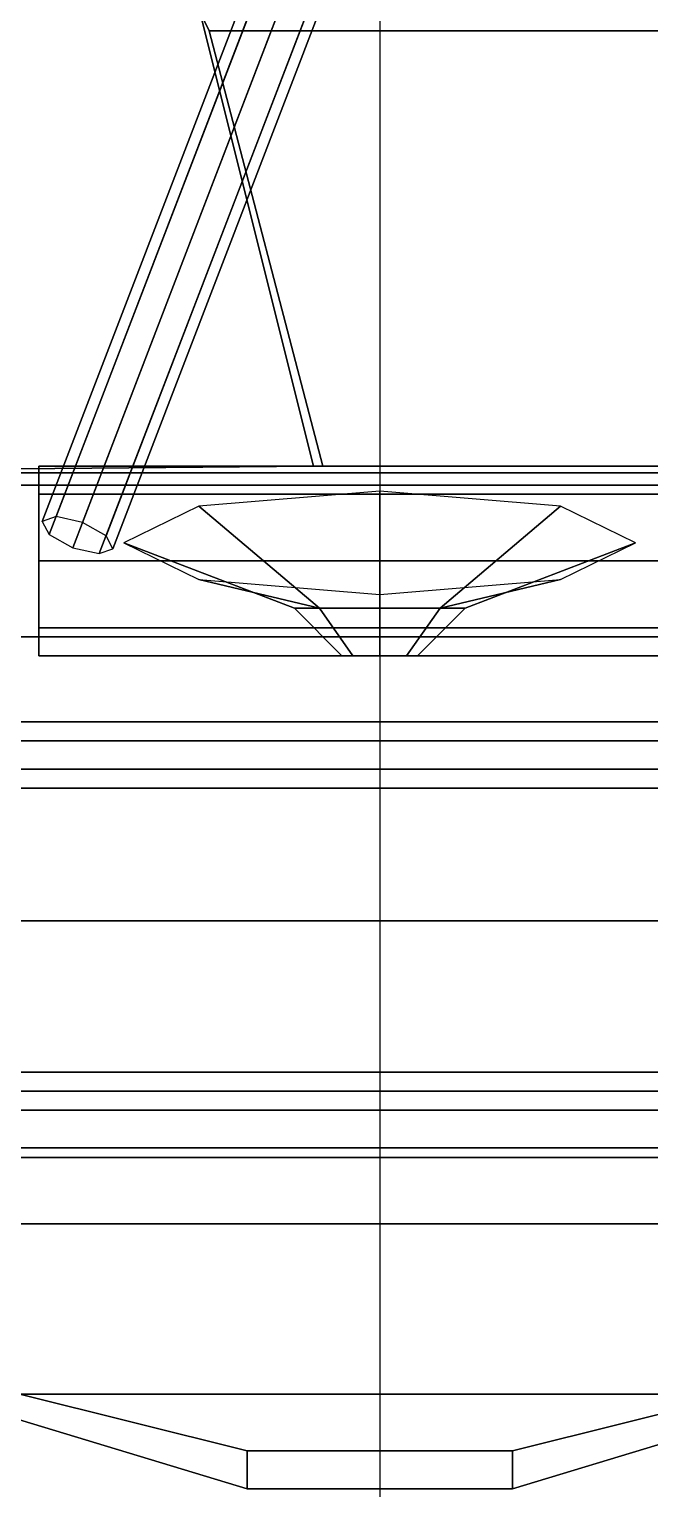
# Model space of a CAD drawing. Header units: millimetres. Extents: x -1.27 to 1.27, y -3.16 to 6.57.
# Drawn here: x -0.37 to 0.285, y -3.16 to -1.618 of the extents above; entities that cross this region are included whole.
import ezdxf

# ---------------------------------------------------------------- set-up
doc = ezdxf.new("R2010")
doc.units = ezdxf.units.MM
doc.layers.add('dozer_blade', color=1, linetype='Continuous')
doc.layers.add('reference', color=9, linetype='Continuous')

msp = doc.modelspace()

# ---------------------------------------------------------------- linework, layer by layer
for points in [[(0.67, 1.83, 0.38), (0.67, -2.26, 0.38), (-0.67, -2.26, 0.38), (-0.67, 1.83, 0.38)], [(-0.7188, -0.53, 1.8175), (-0.85, -2.0869, 1.2349), (-0.07, -2.08, 1.2375), (-0.19, -1.6, 1.4171)], [(-0.1354, -1.563, 1.52), (-0.1209, -1.5578, 1.4936), (-0.3417, -2.133, 1.2571), (-0.3562, -2.1383, 1.2835)], [(-0.1281, -1.5767, 1.5464), (-0.1354, -1.563, 1.52), (-0.3562, -2.1383, 1.2835), (-0.3489, -2.1519, 1.3099)], [(-0.1209, -1.5578, 1.4936), (-0.093, -1.564, 1.4827), (-0.3138, -2.1392, 1.2461), (-0.3417, -2.133, 1.2571)], [(-0.093, -1.564, 1.4827), (-0.0681, -1.5781, 1.4936), (-0.2889, -2.1533, 1.2571), (-0.3138, -2.1392, 1.2461)], [(-0.1032, -1.5908, 1.5573), (-0.1281, -1.5767, 1.5464), (-0.3489, -2.1519, 1.3099), (-0.324, -2.166, 1.3208)], [(-0.0681, -1.5781, 1.4936), (-0.0607, -1.5917, 1.52), (-0.2816, -2.167, 1.2835), (-0.2889, -2.1533, 1.2571)], [(-0.0753, -1.597, 1.5464), (-0.1032, -1.5908, 1.5573), (-0.324, -2.166, 1.3208), (-0.2961, -2.1722, 1.3099)], [(-0.0607, -1.5917, 1.52), (-0.0753, -1.597, 1.5464), (-0.2961, -2.1722, 1.3099), (-0.2816, -2.167, 1.2835)], [(-0.19, -1.6, 1.4171), (-0.07, -2.08, 1.2375), (-0.06, -2.08, 1.28), (-0.18, -1.62, 1.45)], [(0.3, -1.62, 1.45), (0.3, -1.6, 1.4171), (-0.19, -1.6, 1.4171), (-0.18, -1.62, 1.45)], [(-0.18, -1.62, 1.45), (-0.06, -2.08, 1.28), (0.42, -2.08, 1.28), (0.3, -1.62, 1.45)], [(-0.07, -2.08, 1.2375), (-0.85, -2.0869, 1.2349), (0.85, -2.0869, 1.2349), (0.42, -2.08, 1.2375)], [(0.56, -2.1093, 1.3307), (0.56, -2.08, 1.26), (-0.36, -2.08, 1.26), (-0.36, -2.1093, 1.3307)], [(0.56, -2.08, 1.26), (0.56, -2.1093, 1.1893), (-0.36, -2.1093, 1.1893), (-0.36, -2.08, 1.26)], [(-0.36, -2.28, 1.26), (-0.36, -2.1093, 1.3307), (-0.36, -2.08, 1.26), (-0.36, -2.2507, 1.1893)], [(-0.36, -2.2507, 1.1893), (-0.36, -2.08, 1.26), (-0.36, -2.1093, 1.1893), (-0.36, -2.18, 1.16)], [(-0.06, -2.08, 1.28), (-0.07, -2.08, 1.2375), (0.42, -2.08, 1.2375), (0.42, -2.08, 1.28)], [(-0.85, -2.0869, 1.2349), (-0.86, -2.1, 1.17), (0.86, -2.1, 1.17), (0.85, -2.0869, 1.2349)], [(-0.86, -2.1, 1.17), (-0.67, -2.26, 0.38), (0.67, -2.26, 0.38), (0.86, -2.1, 1.17)], [(0.56, -2.18, 1.36), (0.56, -2.1093, 1.3307), (-0.36, -2.1093, 1.3307), (-0.36, -2.18, 1.36)], [(0.56, -2.1093, 1.1893), (0.56, -2.18, 1.16), (-0.36, -2.18, 1.16), (-0.36, -2.1093, 1.1893)], [(-0.36, -2.2507, 1.3307), (-0.36, -2.18, 1.36), (-0.36, -2.1093, 1.3307), (-0.36, -2.28, 1.26)], [(0, -2.1061, 1.14), (-0.1909, -2.1221, 1.0609), (-0.0636, -2.23, 0.9336), (0, -2.23, 0.96)], [(0.1909, -2.1221, 1.0609), (0, -2.1061, 1.14), (0, -2.23, 0.96), (0.0636, -2.23, 0.9336)], [(-0.1909, -2.1221, 1.0609), (-0.27, -2.1608, 0.87), (-0.09, -2.23, 0.87), (-0.0636, -2.23, 0.9336)], [(0.27, -2.1608, 0.87), (0.1909, -2.1221, 1.0609), (0.0636, -2.23, 0.9336), (0.09, -2.23, 0.87)], [(-0.27, -2.1608, 0.87), (-0.1909, -2.1994, 0.6791), (-0.0636, -2.23, 0.8064), (-0.09, -2.23, 0.87)], [(0.1909, -2.1994, 0.6791), (0.27, -2.1608, 0.87), (0.09, -2.23, 0.87), (0.0636, -2.23, 0.8064)], [(0.56, -2.2507, 1.3307), (0.56, -2.18, 1.36), (-0.36, -2.18, 1.36), (-0.36, -2.2507, 1.3307)], [(0.56, -2.18, 1.16), (0.56, -2.2507, 1.1893), (-0.36, -2.2507, 1.1893), (-0.36, -2.18, 1.16)], [(-0.1909, -2.1994, 0.6791), (0, -2.2154, 0.6), (0, -2.23, 0.78), (-0.0636, -2.23, 0.8064)], [(0, -2.2154, 0.6), (0.1909, -2.1994, 0.6791), (0.0636, -2.23, 0.8064), (0, -2.23, 0.78)], [(-0.0636, -2.23, 0.9336), (-0.09, -2.23, 0.87), (-0.04, -2.28, 0.87), (-0.0283, -2.28, 0.8983)], [(-0.09, -2.23, 0.87), (-0.0636, -2.23, 0.8064), (-0.0283, -2.28, 0.8417), (-0.04, -2.28, 0.87)], [(0, -2.23, 0.96), (-0.0636, -2.23, 0.9336), (-0.0283, -2.28, 0.8983), (0, -2.28, 0.91)], [(-0.0636, -2.23, 0.8064), (0, -2.23, 0.78), (0, -2.28, 0.83), (-0.0283, -2.28, 0.8417)], [(0.0636, -2.23, 0.9336), (0, -2.23, 0.96), (0, -2.28, 0.91), (0.0283, -2.28, 0.8983)], [(0, -2.23, 0.78), (0.0636, -2.23, 0.8064), (0.0283, -2.28, 0.8417), (0, -2.28, 0.83)], [(0.09, -2.23, 0.87), (0.0636, -2.23, 0.9336), (0.0283, -2.28, 0.8983), (0.04, -2.28, 0.87)], [(0.0636, -2.23, 0.8064), (0.09, -2.23, 0.87), (0.04, -2.28, 0.87), (0.0283, -2.28, 0.8417)], [(0.56, -2.28, 1.26), (0.56, -2.2507, 1.3307), (-0.36, -2.2507, 1.3307), (-0.36, -2.28, 1.26)], [(0.56, -2.2507, 1.1893), (0.56, -2.28, 1.26), (-0.36, -2.28, 1.26), (-0.36, -2.2507, 1.1893)], [(0, -2.28, 0.91), (-0.0283, -2.28, 0.8983), (-0.04, -2.28, 0.87), (0.0283, -2.28, 0.8983)], [(0.0283, -2.28, 0.8983), (-0.04, -2.28, 0.87), (-0.0283, -2.28, 0.8417), (0.04, -2.28, 0.87)], [(0.04, -2.28, 0.87), (-0.0283, -2.28, 0.8417), (0, -2.28, 0.83), (0.0283, -2.28, 0.8417)]]:
    msp.add_3dface(points)
at = {"layer": 'dozer_blade'}
for points in [[(1.05, -2.35, 2.28), (1.05, -2.4, 2.17), (-1.05, -2.4, 2.17), (-1.05, -2.35, 2.28)], [(1.05, -2.37, 2.28), (1.05, -2.35, 2.28), (-1.05, -2.35, 2.28), (-1.05, -2.37, 2.28)], [(-1.05, -2.37, 2.28), (-1.05, -2.42, 2.17), (1.05, -2.42, 2.17), (1.05, -2.37, 2.28)], [(1.05, -2.4, 2), (1.05, -2.56, 1.83), (-1.05, -2.56, 1.83), (-1.05, -2.4, 2)], [(1.05, -2.4, 2.17), (1.05, -2.4, 2), (-1.05, -2.4, 2), (-1.05, -2.4, 2.17)], [(-1.05, -2.42, 2.17), (-1.05, -2.56, 2), (1.05, -2.56, 2), (1.05, -2.42, 2.17)], [(1.05, -2.56, 1.83), (1.05, -2.74, 1.81), (-1.05, -2.74, 1.81), (-1.05, -2.56, 1.83)], [(-1.05, -2.56, 2), (-1.05, -2.72, 1.9), (1.05, -2.72, 1.9), (1.05, -2.56, 2)], [(-1.05, -2.72, 1.9), (-1.05, -2.76, 1.9), (1.05, -2.76, 1.9), (1.05, -2.72, 1.9)], [(1.05, -2.74, 1.81), (1.05, -2.81, 1.81), (-1.05, -2.81, 1.81), (-1.05, -2.74, 1.81)], [(-1.05, -2.76, 1.9), (-1.05, -2.8, 1.96), (1.05, -2.8, 1.96), (1.05, -2.76, 1.9)], [(-1.05, -2.8, 1.96), (-1.05, -2.88, 2.09), (1.05, -2.88, 2.09), (1.05, -2.8, 1.96)], [(1.05, -2.81, 1.81), (1.05, -2.88, 1.94), (-1.05, -2.88, 1.94), (-1.05, -2.81, 1.81)], [(-0.47, -3.06, 2.26), (-1.05, -2.88, 1.94), (1.05, -2.88, 1.94), (0.47, -3.06, 2.26)], [(0.38, -3.06, 2.41), (1.05, -2.88, 2.09), (-1.05, -2.88, 2.09), (-0.38, -3.06, 2.41)], [(-0.38, -3.06, 2.41), (-0.47, -3.06, 2.26), (-0.14, -3.16, 2.54), (-0.14, -3.12, 2.54)], [(-0.14, -3.16, 2.54), (-0.47, -3.06, 2.26), (0.47, -3.06, 2.26), (0.14, -3.16, 2.54)], [(0.14, -3.12, 2.54), (0.38, -3.06, 2.41), (-0.38, -3.06, 2.41), (-0.14, -3.12, 2.54)], [(0.14, -3.16, 2.54), (0.47, -3.06, 2.26), (0.38, -3.06, 2.41), (0.14, -3.12, 2.54)], [(-0.14, -3.12, 2.54), (-0.14, -3.16, 2.54), (0.14, -3.16, 2.54), (0.14, -3.12, 2.54)]]:
    msp.add_3dface(points, dxfattribs=at)
at = {"layer": 'reference'}
msp.add_xline((0, 3.73, 1.86), (0, -1), dxfattribs=at)

doc.saveas('drawing.dxf')
